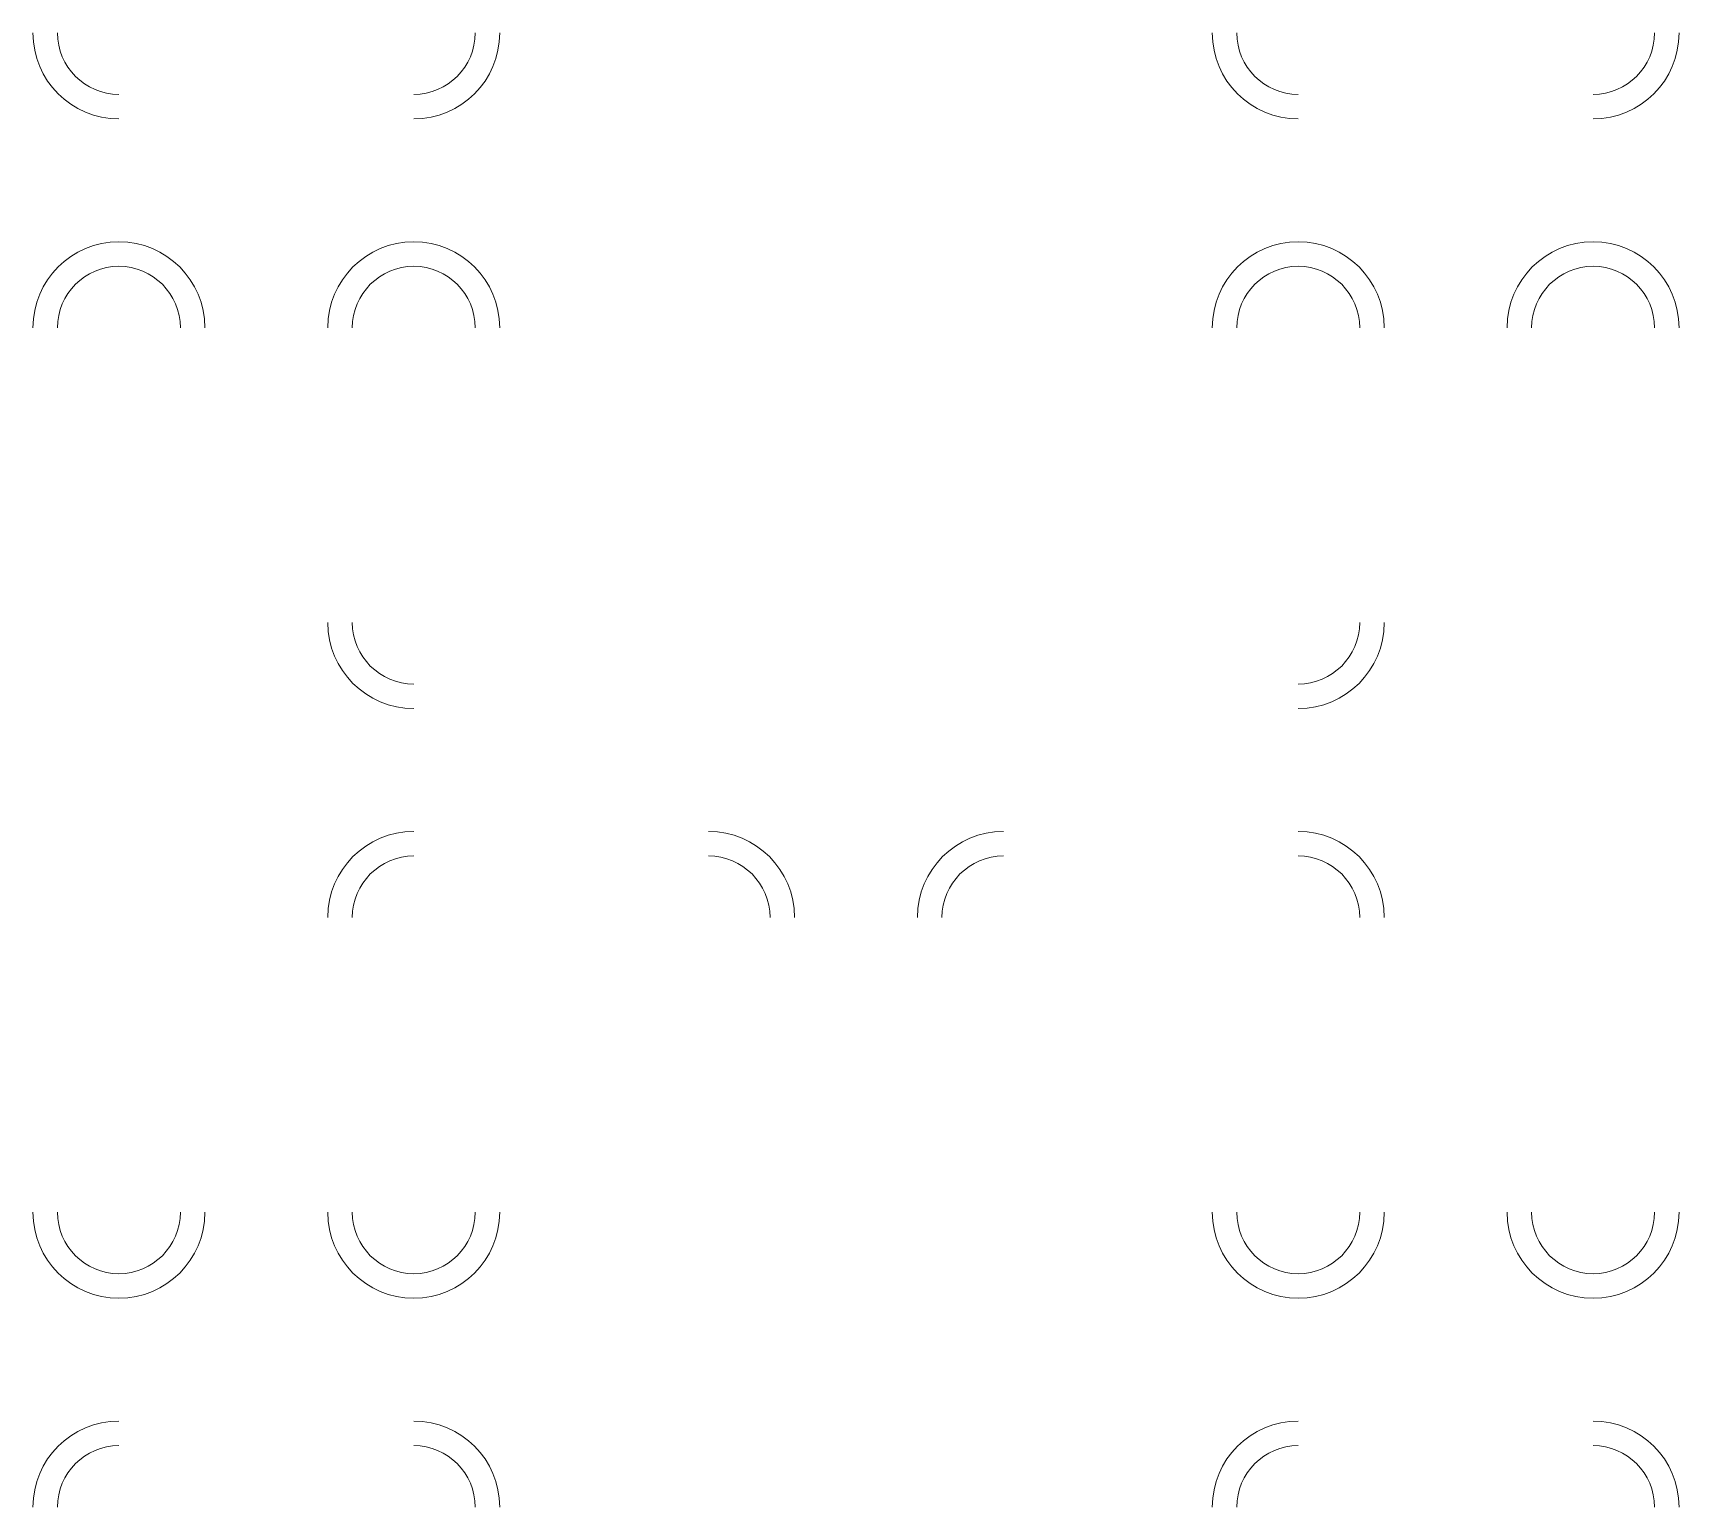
# Model space of a CAD drawing. Header units: millimetres. Extents: x -33.5 to 33.5, y -30 to 30.
import ezdxf

# ---------------------------------------------------------------- set-up
doc = ezdxf.new("R2010")
doc.units = ezdxf.units.MM
doc.layers.add('VectorLines_Heavy_0p003mm', color=1, linetype='CONTINUOUS', lineweight=0, true_color=0xff0000)

msp = doc.modelspace()

# ---------------------------------------------------------------- linework, layer by layer
at = {"layer": 'VectorLines_Heavy_0p003mm'}
for centre, radius, start, end in [((-30, 30), 3.5, 180, 270), ((-30, 30), 2.5, 180, 270), ((-18, 30), 2.5, 270, 0), ((-18, 30), 3.5, 270, 0), ((18, 30), 3.5, 180, 270), ((18, 30), 2.5, 180, 270), ((30, 30), 2.5, 270, 0), ((30, 30), 3.5, 270, 0), ((-30, 18), 3.5, 90, 180), ((-30, 18), 3.5, 0, 90), ((-18, 18), 3.5, 90, 180), ((-18, 18), 3.5, 0, 90), ((18, 18), 3.5, 90, 180), ((18, 18), 3.5, 360, 90), ((30, 18), 3.5, 90, 180), ((30, 18), 3.5, 0, 90), ((-30, 18), 2.5, 90, 180), ((-30, 18), 2.5, 360, 90), ((-18, 18), 2.5, 90, 180), ((-18, 18), 2.5, 0, 90), ((18, 18), 2.5, 90, 180), ((18, 18), 2.5, 360, 90), ((30, 18), 2.5, 90, 180), ((30, 18), 2.5, 0, 90), ((-18, 6), 3.5, 180, 270), ((-18, 6), 2.5, 180, 270), ((18, 6), 2.5, 270, 360), ((18, 6), 3.5, 270, 360), ((-18, -6), 3.5, 90, 180), ((-6, -6), 3.5, 0, 90), ((6, -6), 3.5, 90, 180), ((18, -6), 3.5, 0, 90), ((-18, -6), 2.5, 90, 180), ((-6, -6), 2.5, 0, 90), ((6, -6), 2.5, 90, 180), ((18, -6), 2.5, 0, 90), ((-30, -18), 3.5, 180, 0), ((-30, -18), 2.5, 180, 0), ((-18, -18), 3.5, 180, 0), ((-18, -18), 2.5, 180, 0), ((18, -18), 3.5, 180, 0), ((18, -18), 2.5, 180, 0), ((30, -18), 3.5, 180, 0), ((30, -18), 2.5, 180, 0), ((-30, -30), 3.5, 90, 180), ((-18, -30), 3.5, 360, 90), ((18, -30), 3.5, 90, 180), ((30, -30), 3.5, 360, 90), ((-30, -30), 2.5, 90, 180), ((-18, -30), 2.5, 360, 90), ((18, -30), 2.5, 90, 180), ((30, -30), 2.5, 360, 90)]:
    msp.add_arc(centre, radius, start, end, dxfattribs=at)

doc.saveas('drawing.dxf')
